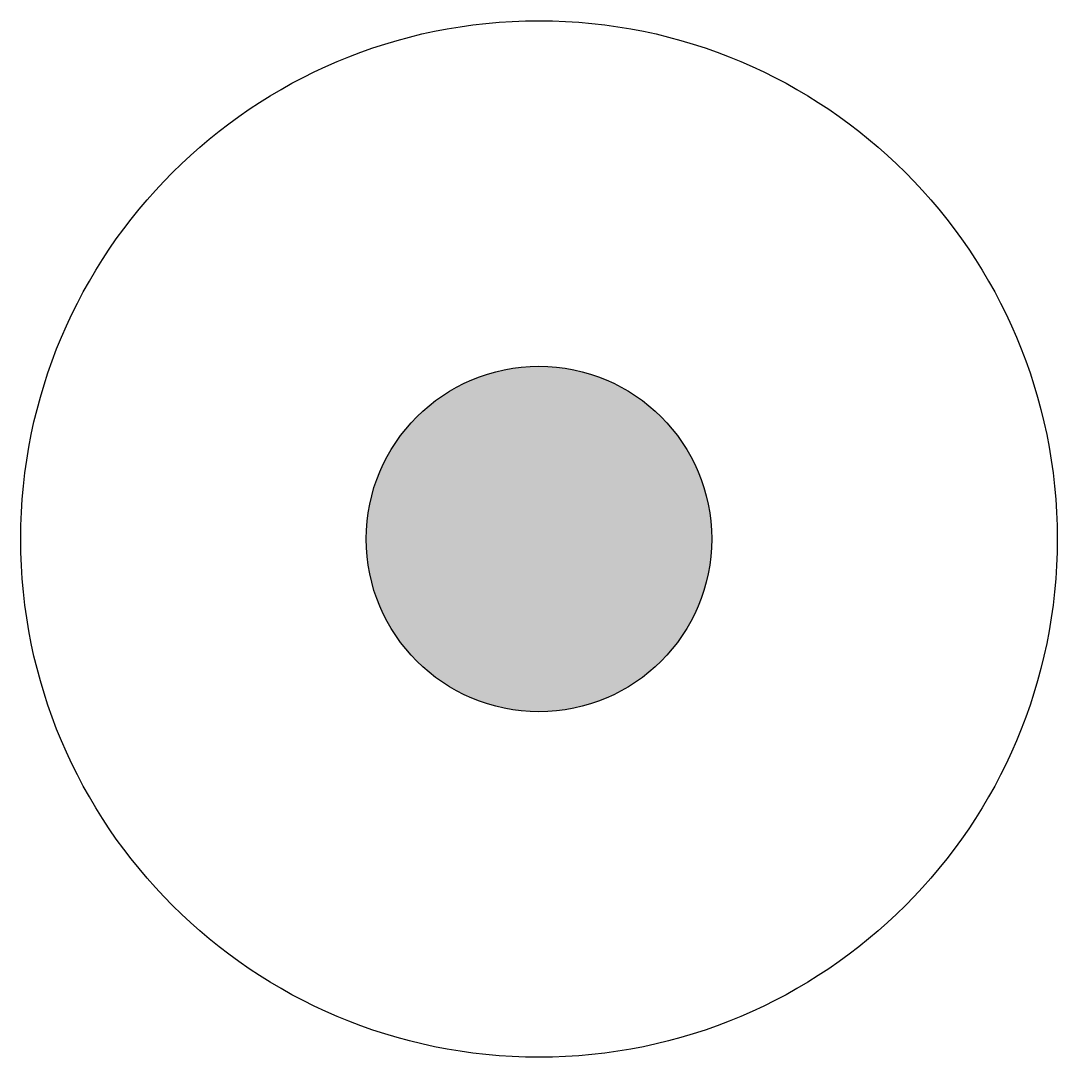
# Model space of a CAD drawing. Header units: millimetres. Extents: x 48.5 to 51.59, y 49.92 to 53.01.
import ezdxf

# ---------------------------------------------------------------- set-up
doc = ezdxf.new("R2010")
doc.units = ezdxf.units.MM

msp = doc.modelspace()

# ---------------------------------------------------------------- hatches: boundary and pattern name
h = msp.add_hatch(color=256)
h.dxf.hatch_style = 1
h.paths.add_polyline_path([(50.562, 51.4677, 1), (49.5332, 51.4677, 1)])

# ---------------------------------------------------------------- linework, layer by layer
for radius in [1.5432, 0.5144]:
    msp.add_circle((50.0476, 51.4677), radius)

doc.saveas('drawing.dxf')
